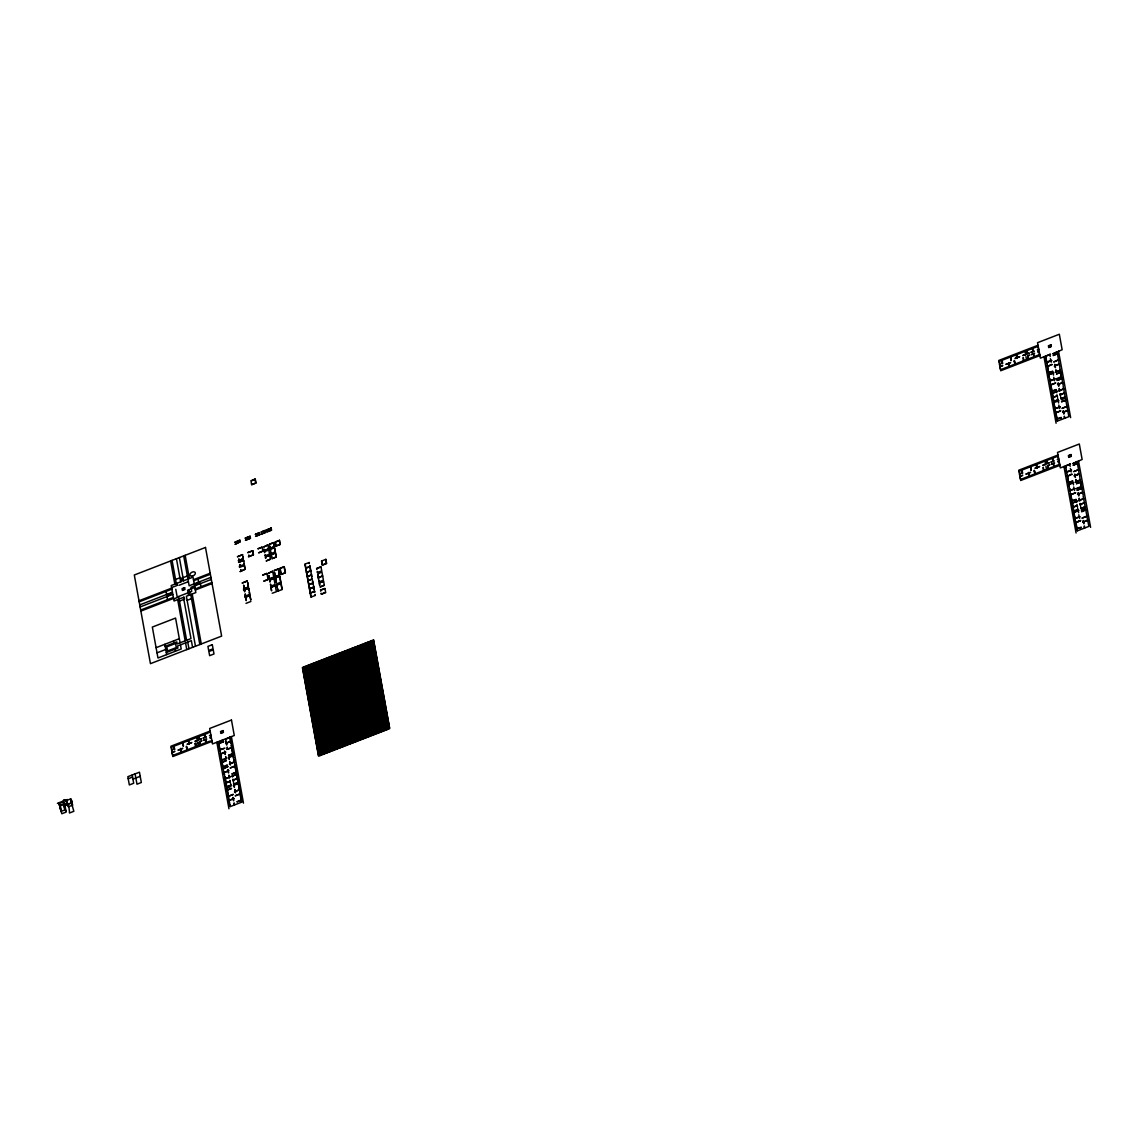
<?xml version="1.0" encoding="UTF-8"?>
<svg xmlns="http://www.w3.org/2000/svg" width="1148" height="1148" viewBox="0 0 1148 1148"><rect width="100%" height="100%" fill="white"/><g stroke="black" fill="none" stroke-linecap="round" stroke-linejoin="round"><path stroke-width="1.5" d="M64.489 808.379L63.786 803.299L65.077 805.996C59.509 795.851 69.267 797.716 69.468 812.999L73.831 811.306L70.702 800.027L72.224 802.552L71.951 801.003L70.717 798.807L66.283 800.759M63.829 804.533L66.197 803.887A5.869 4.391 -10.3 0 1 66.728 804.274L68.335 806.814L72.697 805.121L70.731 798.893M63.628 802.007L59.093 803.299L61.82 813.745L66.182 812.052L64.532 808.651M61.361 811.162L59.883 808.034M227.39 764.97L223.171 768.5L227.376 767.008M59.61 807.561L61.174 810.144L59.466 804.82M63.37 801.648L63.327 802.739M59.366 804.805L59.28 803.313M59.639 805.222L60.356 804.949M66.455 801.003L67.043 804.633L67.732 804.375M251.068 480.696L255.071 479.147L255.774 483.007L251.771 484.556M251.139 481.084L255.229 478.946L255.975 483.078L251.613 484.757L251.154 482.174M259.391 532.801L255.215 534.423L259.548 532.6L259.922 534.667L255.573 536.346L259.721 534.609M175.544 579.453L180.638 577.487L181.384 581.606L171.21 585.552L172.53 592.77L166.718 595.008L166.058 591.407M187.354 575.995L182.274 577.961L182.833 581.046L193.007 577.114L194.313 584.332L198.676 582.639L198.016 579.037M262.017 547.237L257.841 548.844L262.174 547.036L262.921 551.155L258.573 552.848L262.72 551.097M267.699 545.042L263.595 547.036L267.857 544.841L268.618 548.959L264.255 550.653L263.968 549.103L264.413 550.452L268.402 548.902M248.843 554.958L249.13 556.507M171.583 587.604L176.677 585.638L172.071 560.382M138.994 600.777L171.683 588.12M178.945 585.308L188.387 581.663M193.481 579.697L210.184 573.225M139.181 601.81L171.87 589.154M193.668 580.716L210.371 574.258M139.74 604.896L172.43 592.253M210.931 577.344L189.147 585.781L183.694 555.89M269.579 555.345L265.59 556.895L265.662 558.373L265.375 556.837L269.737 555.144L270.483 559.263L266.135 560.956L270.282 559.205M140.113 606.962L172.803 594.305M211.304 579.41L190.97 587.288L191.716 591.407L177.194 597.032L175.787 589.297M194.887 587.417L187.612 590.23L188.559 595.396M140.687 610.047L173.377 597.405M195.16 588.967L211.878 582.51M140.874 611.08L173.563 598.438M195.347 590L212.064 583.543M173.649 598.955L178.744 596.989L186.622 640.283M179.49 601.107L184.57 599.141L184.197 597.075L174.022 601.007L172.717 593.789L166.905 596.042L167.565 599.658M187.124 600.361L191.486 598.668M266.81 573.526L262.634 575.134L266.967 573.326L268.087 579.51L263.724 581.189L267.886 579.453M272.492 571.331L268.374 573.326L272.65 571.13L273.769 577.315L269.407 578.994L268.761 575.392L269.565 578.793L273.568 577.257M273.798 578.535L269.809 580.084L269.981 582.093L269.593 580.027L273.956 578.348L275.089 584.533L270.727 586.212L270.526 584.088L270.885 586.011M305.698 568.26L310.06 566.581M244.711 596.286L249.79 594.32L249.317 591.737L249.59 594.262M306.444 572.393L310.807 570.7M320.823 566.969L316.819 568.518L316.805 569.48L316.618 568.461L320.981 566.768L321.727 570.886L317.365 572.579L317.365 571.474L317.522 572.378M275.118 585.753L271.115 587.302L271.574 590.847L270.914 587.245L275.276 585.552L276.395 591.737L272.205 593.229M307.205 576.511L311.553 574.832M307.951 580.644L312.313 578.951M322.459 575.98L318.47 577.53L318.025 575.091M318.312 577.731L322.66 576.052M308.697 584.763L313.06 583.069M323.449 581.405L319.445 582.94L319.718 585.466L319.244 582.883L323.607 581.204L324.353 585.322L319.991 587.015L324.152 585.265M156.085 647.687L179.332 638.69M309.458 588.881L313.806 587.202M165.183 646.367L176.806 641.875L177.179 643.942L190.984 638.589L183.465 597.362M310.204 593.014L314.566 591.32M157.032 652.839L165.743 649.467M324.755 588.623L320.766 590.158L320.751 591.134L320.565 590.101L324.913 588.422L325.673 592.54L321.311 594.234L321.124 593.2L321.469 594.033L325.458 592.483M166.302 652.552L177.926 648.06L177.553 645.994L191.357 640.656L192.577 647.357M998.789 360.443L1038.007 345.261M1038.194 346.294L998.975 361.477L1000.468 369.728L1039.701 354.545M1011.316 359.869L1010.972 360.142M1016.769 357.76C1009.838 360.601 1025.767 354.373 1017.128 357.616M1025.48 354.388L1022.782 355.579L1025.681 354.445M1032.741 351.575C1026.513 354.072 1037.706 349.839 1033.114 351.432L1032.597 348.605M999.535 364.562L1000.267 364.289L999.176 361.534M1038.768 349.394L1037.304 349.953L1038.553 349.336L1038.036 346.495M1025.781 354.962L1025.121 351.36M999.822 366.112L1000.625 369.527M999.908 366.628L1002.821 365.509L1000.109 366.686M1039.141 351.446L1037.677 352.006L1038.983 351.647L1039.5 354.488M1008.475 363.457C999.822 366.7 1015.75 360.472 1008.834 363.313M1014.287 361.204L1015.162 363.902M1023.356 357.688L1023.514 360.673M1025.91 356.712L1026.628 359.597M1033.171 353.9C1026.972 356.354 1038.079 351.805 1033.53 353.756L1034.047 356.598M1000.669 370.761L1039.887 355.579M1056.906 351.891L1052.802 353.885L1062.144 349.724L1059.331 334.255L1037.548 342.692L1040.361 358.147L1050.52 354.215L1045.641 356.239L1045.914 358.764L1045.441 356.181M1057.236 353.684L1053.103 355.564L1057.437 353.742M1050.176 356.554L1049.803 354.502M1050.363 358.693L1051.209 362.223M1046.574 362.366L1051.654 360.4M1058.356 359.869L1054.409 361.677M1053.505 362.036L1058.571 359.927M1051.396 364.361L1047.521 366.556L1048.598 372.483M1058.843 361.477L1057.064 351.69M1047.32 366.499L1052.4 364.519M1058.858 362.581L1059.791 366.628M1059.116 364.002L1054.251 366.155L1059.317 364.06M1059.791 367.733L1062.23 380.031M1048.44 372.684L1052.903 371.507M1052.644 371.191L1048.655 372.741L1048.971 374.535L1052.974 373M1052.903 372.612L1053.548 375.109M1060.235 370.187L1055.356 372.21L1060.436 370.244M1048.813 374.736L1053.921 372.899M1056.461 373.99L1060.824 372.311M1053.749 377.247L1054.582 380.792M302.598 668.523L373.789 640.986M302.785 669.557L373.975 642.005M1049.946 380.921L1055.012 378.826L1050.147 380.978C1050.822 386.187 1048.641 373.287 1050.104 380.72M1055.988 378.912L1061.943 378.496L1057.796 380.232M302.972 670.59L374.162 643.038M303.158 671.623L374.348 644.071M1061.785 378.696L1056.863 380.462M303.345 672.656L374.535 645.104M303.531 673.689L374.722 646.137M1050.693 385.054L1055.758 382.958L1050.851 384.853L1050.42 383.504L1057.265 421.129L1068.888 416.638L1063.163 386.288M303.718 674.708L374.908 647.171M1062.23 381.136L1063.163 385.197M303.904 675.741L375.095 648.204M1057.609 384.58L1062.689 382.614M1062.531 382.815L1057.581 384.451M304.091 676.775L375.281 649.223M304.277 677.808L375.468 650.256M304.478 678.841L375.654 651.289M304.665 679.874L375.841 652.322M1051.826 391.238L1056.174 389.545M304.851 680.908L376.027 653.356M1056.275 390.062L1051.984 391.038L1050.908 385.111M305.038 681.926L376.228 654.389M1056.275 391.167L1056.748 392.645M1052.199 393.29L1063.823 388.799M1056.404 391.812L1052.4 393.362L1053.103 397.222M1063.665 389L1059.661 390.55C1059.991 394.008 1058.513 384.551 1059.618 390.291M305.224 682.96L376.415 655.408M305.411 683.993L376.601 656.441M305.598 685.026L376.788 657.474M1056.935 394.769L1057.581 397.28M305.784 686.059L376.974 658.507M343.654 671.953L348.734 669.987L349.48 674.106L339.32 678.038L340.626 685.256L334.814 687.509L334.168 683.907M1052.946 397.423L1057.308 395.73M1060.207 394.611L1064.569 392.917M1057.15 395.931L1053.147 397.481L1053.85 401.341L1057.853 399.805M1064.411 393.118L1060.422 394.668C1061.111 399.174 1059.532 391.238 1060.365 394.41M305.971 687.092L377.161 659.54M306.157 688.111L377.348 660.574M306.344 689.144L377.534 661.592M1057.595 398.385L1058.054 399.863L1053.692 401.542M306.53 690.178L377.721 662.626M1065.114 396.993L1061.125 398.528L1060.68 397.194L1060.967 398.729L1065.315 397.05M306.717 691.211L377.907 663.659M1053.893 402.575L1059.001 400.738M1065.502 398.083L1061.355 399.82M306.918 692.244L378.094 664.692M307.104 693.277L378.28 665.725M170.909 746.229L210.141 731.046M1058.614 402.948L1058.241 400.896M1061.527 401.829L1065.889 400.135M1065.731 400.336L1061.685 401.628M307.291 694.296L378.467 666.758M1054.352 405.158L1054.094 402.632M210.328 732.08L209.596 732.367M307.477 695.329L378.668 667.792M1054.538 406.177L1055.17 408.559L1060.121 406.923M340.253 683.204L347.514 680.391L346.581 675.239M1058.815 405.086L1059.647 408.616M307.664 696.362L378.854 668.81M183.45 745.655L182.561 742.957M188.889 743.545C181.929 746.329 197.872 740.345 189.262 743.402M197.614 740.173L194.916 741.364L197.815 740.23M210.687 735.122L209.438 735.739L210.888 735.179M307.851 697.396L379.041 669.844M171.669 750.361L172.387 750.075L171.31 747.319M174.754 749.156L173.85 749.515L173.85 746.344M1055.012 408.76L1060.092 406.794M189.377 744.048L188.372 740.718M308.037 698.429L379.227 670.877M171.942 751.897L172.76 755.312M308.224 699.462L379.414 671.91M1055.299 410.31L1055.213 408.817M172.042 752.414L174.941 751.294L172.243 752.471M211.261 737.231L209.84 737.934L211.103 737.432M180.595 749.242C171.956 752.485 187.885 746.257 180.968 749.099M186.407 746.989L187.296 749.687M1067.009 406.32L1061.943 408.415L1066.851 406.521M1055.486 411.343L1055.916 412.692L1060.824 410.783L1055.758 412.878M308.41 700.495L379.601 672.943M308.597 701.514L379.787 673.976M308.783 702.547L379.974 674.995M211.835 740.331L211.074 740.474M308.97 703.581L380.16 676.029M172.788 756.546L212.021 741.364M1062.675 412.419L1067.755 410.453M341.76 691.44L347.571 689.202M358.463 684.983L363.543 683.017M1067.597 410.654L1062.646 412.29M309.156 704.614L380.347 677.062M309.357 705.647L380.533 678.095M57.4 803.342L67.345 799.496M354.488 688.728L363.93 685.069L362.61 677.865L368.422 675.612L369.082 679.214M61.691 802.366L63.197 801.778M309.544 706.68L380.72 679.128M218.393 742.211L223.386 739.714M225.654 739.398L229.758 737.389L230.203 738.738M309.73 707.699L380.906 680.161M218.579 743.23L223.731 741.651L218.68 743.746M347.586 693.607L352.68 691.641L352.307 689.575L342.133 693.507L340.812 686.289L335.001 688.542L335.661 692.144M1056.892 419.077L1061.254 417.384M60.7 807.561L59.466 805.365L63.958 803.787M128.203 778.76L132.565 777.081M63.829 803.672L64.03 804.777M309.917 708.732L381.107 681.18M1061.34 417.901L1057.05 418.876L1055.973 412.95M59.28 803.83L60.414 806.011L64.69 803.815M226.027 741.45L226.472 742.799M230.389 739.771L230.461 741.249M310.103 709.765L381.294 682.213M355.234 692.847L359.597 691.168M132.938 779.133L140.2 776.321M230.676 741.321L225.611 743.416L230.518 741.508L231.135 743.89L229.916 737.188M69.483 803.7L71.463 802.926L64.202 805.738L65.45 808.005L64.188 805.652M310.29 710.799L381.48 683.247M310.477 711.832L381.667 684.28M310.663 712.865L381.854 685.313M310.85 713.884L382.04 686.346M60.744 811.493L64.962 809.857L63.642 802.093M219.799 749.931L224.908 748.094M311.036 714.917L382.227 687.379M311.223 715.95L382.413 688.398M226.716 749.472L231.796 747.506M311.409 716.983L382.6 689.431M311.596 718.017L382.786 690.465M220.545 754.064L225.639 752.098M311.797 719.05L382.973 691.498M311.983 720.083L383.159 692.531M312.17 721.102L383.346 693.564M312.356 722.135L383.547 694.583M228.567 755.37L232.929 753.691M312.543 723.168L383.733 695.616M312.73 724.201L383.92 696.649M221.679 760.249L226.759 758.283L221.837 760.048L221.205 757.666L223.458 770.035L223.386 768.557L228.265 766.52M233.302 755.743L228.208 757.709M312.916 725.235L384.106 697.683M313.103 726.268L384.293 698.716M222.052 762.301L226.414 760.622M313.289 727.287L384.48 699.749M313.476 728.32L384.666 700.768M313.662 729.353L384.853 701.801M313.849 730.386L385.039 702.834M226.673 765.257L222.468 766.749L222.253 762.372L226.199 760.564M234.422 761.928L229.356 764.037L234.221 761.87C232.958 754.351 235.44 767.137 234.264 762.129M314.035 731.419L385.226 703.868M314.236 732.453L385.412 704.901M314.423 733.472L385.599 705.934M314.609 734.505L385.785 706.967M235.182 766.06L230.088 768.026L234.967 766.003L234.895 764.511L241.74 802.136L230.117 806.642L224.764 776.148L225.209 778.602M314.796 735.538L385.986 707.986M314.983 736.571L386.173 709.019M223.932 772.618L228.983 770.523L224.133 772.676C225.395 780.195 222.899 767.409 224.09 772.417M315.169 737.604L386.359 710.052M315.356 738.638L386.546 711.086M315.542 739.671L386.733 712.119M315.729 740.69L386.919 713.152M231.939 773.924L236.301 772.245M315.915 741.723L387.106 714.171M1018.764 470.206L1057.997 455.024M316.102 742.756L387.292 715.204M324.195 740.173L347.442 731.19M1058.183 456.057L1018.95 471.225L1020.457 479.477L1059.676 464.294M225.051 778.803L236.675 774.297M316.288 743.789L387.479 716.237M316.475 744.822L387.665 717.27M333.279 738.867L344.902 734.376M316.676 745.856L387.852 718.304M1031.291 469.632L1030.961 469.891M1036.744 467.523C1029.785 470.307 1045.728 464.323 1037.103 467.38M1045.455 464.151L1042.757 465.327L1045.67 464.208M1052.73 461.338C1046.488 463.835 1057.681 459.602 1053.089 461.195L1052.572 458.353M1019.51 474.325L1020.242 474.038L1019.151 471.283M1058.743 459.143L1057.294 459.702L1058.542 459.085L1058.025 456.244M316.862 746.874L388.038 719.337M1045.756 464.725L1045.096 461.109M359.08 731.089L345.275 736.428L344.529 732.309M225.812 782.922L230.16 781.243M233.073 780.109L237.421 778.43M1019.797 475.875L1020.615 479.276M317.049 747.908L388.225 720.356M1019.883 476.391L1022.796 475.258L1020.098 476.449M1059.116 461.209L1057.667 461.769L1058.958 461.41L1059.475 464.237M1028.45 473.206C1019.811 476.463 1035.726 470.235 1028.809 473.076M1034.262 470.967L1035.137 473.65M1043.345 467.451L1043.489 470.422M1045.885 466.461L1046.603 469.36M1053.147 463.649C1046.89 465.988 1058.04 461.582 1053.505 463.519L1054.022 466.346M317.235 748.941L388.426 721.389M325.315 746.372L334.039 742.986M359.453 733.156L345.663 738.494L346.409 742.613M317.422 749.974L388.612 722.422M317.609 751.007L388.799 723.455M334.412 745.052L346.036 740.56M226.558 787.054L230.92 785.361L230.633 783.811L230.705 785.304L226.716 786.854L226.013 782.979L230.002 781.444C230.935 785.849 229.6 777.813 229.959 781.185M238.181 782.549L233.819 784.242L233.532 782.692L233.977 784.041L237.966 782.491L237.263 778.631L233.274 780.166C233.977 784.672 232.384 776.737 233.231 779.923M317.795 752.04L388.985 724.488M1020.644 480.51L1059.862 465.327M226.744 788.088L230.949 786.595M238.368 783.582L233.274 785.548M317.982 753.059L389.172 725.522M318.168 754.092L389.359 726.555M227.117 790.14L231.48 788.461M318.355 755.126L389.545 727.574M1076.881 461.639L1072.777 463.649L1082.134 459.473L1079.307 444.003L1057.523 452.441L1060.336 467.91L1070.51 463.964L1065.631 466.002L1065.889 468.513L1065.416 465.945M238.841 786.165L238.21 783.783M239.028 787.198L239.286 789.709L234.436 791.862L239.487 789.767M1077.211 463.448L1073.079 465.313L1077.412 463.505M1070.151 466.318L1069.778 464.251M1070.352 468.441L1071.184 471.986M239.774 791.316L239.329 789.967M228.251 796.325L233.331 794.359L228.452 796.382L228.524 797.874M1066.549 472.129L1071.601 470.034L1066.75 472.187C1067.425 477.381 1065.244 464.481 1066.707 471.928M239.961 792.35L240.032 793.828L235.153 795.865L240.248 793.885M1078.345 469.632L1074.385 471.441M1078.546 469.69L1073.466 471.656M228.71 798.908L229.155 800.256L234.106 798.606M1071.385 474.11L1067.496 476.305L1068.587 482.232M1078.819 471.24L1077.039 461.439M228.997 800.457L234.077 798.477M1067.296 476.248L1072.375 474.282M1078.833 472.33L1079.766 476.391M1079.091 473.751L1074.227 475.903L1079.134 474.009M1074.212 475.774L1079.292 473.808M229.471 803.026L229.198 800.515M229.657 804.059L230.274 806.441M237.005 801.763L241.367 800.084M1079.766 477.496L1082.205 489.794M1068.429 482.433L1072.878 481.256M1072.619 480.94L1068.63 482.49L1068.96 484.298L1072.95 482.748M1072.878 482.361L1073.538 484.872M1080.211 479.936L1075.332 481.959L1080.426 479.993M1068.802 484.499L1073.911 482.662M1076.437 483.753L1080.799 482.06M1073.724 486.996L1074.571 490.54M1069.922 490.684L1074.987 488.589L1070.08 490.483C1068.63 483.035 1070.811 495.936 1070.123 490.741M1075.977 488.661L1081.918 488.244L1077.771 489.995M1081.76 488.445L1076.838 490.21M1070.668 494.802L1075.733 492.707L1070.84 494.601L1070.395 493.253L1077.24 530.893L1088.864 526.387L1083.152 496.051M1082.205 490.899L1083.138 494.946M1077.585 494.343L1082.679 492.363M1082.521 492.564L1077.57 494.214M1071.802 500.987L1076.164 499.308M1076.25 499.825L1071.959 500.786L1070.883 494.86M1076.264 500.915L1076.724 502.394M1072.175 503.054L1083.798 498.548M1076.379 501.561L1072.375 503.111L1073.079 506.971M1083.64 498.749L1079.651 500.298C1079.967 503.771 1078.489 494.314 1079.594 500.04M1076.91 504.532L1077.57 507.029M1072.921 507.172L1077.283 505.493M1080.196 504.359L1084.544 502.681M1077.125 505.694L1073.136 507.229L1073.839 511.104L1077.829 509.554M1084.386 502.881L1080.397 504.417C1081.1 508.923 1079.507 500.987 1080.354 504.159M1077.57 508.134L1078.029 509.612L1073.681 511.305M1085.09 506.742L1081.1 508.291L1080.655 506.942L1080.942 508.492L1085.305 506.799M1073.868 512.324L1078.948 510.358L1074.069 512.395L1074.341 514.907M1085.491 507.832L1081.229 510.028L1085.334 508.033M1085.664 509.841L1081.531 511.707L1085.865 509.899M1078.603 512.711L1078.23 510.645M1074.528 515.94L1075.145 518.322L1080.096 516.672L1074.987 518.523M1078.79 514.835L1079.637 518.379M1075.274 520.058L1075.202 518.58M1086.984 516.083L1081.933 518.179L1086.826 516.284M1075.461 521.092L1075.906 522.44L1080.799 520.546L1075.748 522.641M1079.823 520.503L1075.949 522.699L1077.025 528.625L1081.316 527.649M1087.529 520.144L1082.679 522.297L1087.744 520.202M1076.867 528.826L1081.229 527.133M355.091 666.443L349.997 668.394L350.944 673.546L361.103 669.614L362.424 676.832L366.786 675.139L366.126 671.537M66.57 802.768L66.154 800.601M64.001 804.633L65.235 806.829M64.374 806.685L65.608 808.895M64.561 807.718L65.795 809.914M64.747 808.752L65.981 810.947M59.093 803.299L60.327 805.494M1058.513 351.13L1070.625 417.614M1078.489 460.879L1090.6 527.377M1055.112 365.538C1053.993 360.673 1056.146 371.995 1055.156 365.796M1056.246 371.737L1055.887 369.8L1056.289 371.995M1056.619 373.789L1060.666 372.497L1060.867 376.888L1056.72 378.625M1058.499 384.106C1057.365 379.227 1059.532 390.55 1058.542 384.365M1063.565 411.931C1062.445 407.052 1064.598 418.389 1063.608 412.189M1064.684 418.116L1064.34 416.193L1064.526 418.317M1075.088 475.301C1073.968 470.422 1076.135 481.758 1075.145 475.559M1076.221 481.486L1075.863 479.548L1076.264 481.744M1076.594 483.552L1080.641 482.26L1080.856 486.637L1076.695 488.388M1078.474 493.855C1077.355 488.976 1079.507 500.313 1078.517 494.114M1083.54 521.694C1082.42 516.815 1084.573 528.152 1083.583 521.953M1084.659 527.879L1084.315 525.942L1084.501 528.08M1047.478 366.298L1047.22 364.877L1049.286 377.319L1049.028 374.793M1052.027 391.296L1052.357 393.104M1057.093 419.135L1057.423 420.929M1067.453 476.047L1067.195 474.626L1069.262 487.068L1069.003 484.556M1072.002 501.045L1072.332 502.853M1077.068 528.884L1077.398 530.692M1043.991 356.741L1056.088 423.239M1063.966 466.504L1076.078 533.002M1032.382 348.547L1032.956 351.632M1033.329 353.699L1033.889 356.798M1052.372 458.296L1052.931 461.396M1053.304 463.448L1053.864 466.547M1026.786 350.858L1027.302 353.684L1029.311 353.039L1027.144 353.885L1026.57 350.8M1028.235 358.836L1027.718 356.009L1029.699 355.105L1027.517 355.952L1028.077 359.037M1046.761 460.606L1047.277 463.448L1049.301 462.802L1047.12 463.634L1046.56 460.549M1048.21 468.599L1047.694 465.758L1049.703 464.983L1047.493 465.701L1048.052 468.8M1023.155 357.631L1023.715 360.73M1043.13 467.394L1043.704 470.479M1016.611 354.789L1016.884 358.406L1016.253 354.933M1036.587 464.538L1036.859 468.169L1036.228 464.682M1016.41 354.732L1017.056 358.334M1036.386 464.481L1037.046 468.097M1015.004 364.103L1014.344 360.486L1014.803 364.045M1034.979 473.851L1034.319 470.25L1034.779 473.794M1010.8 357.042L1011.259 360.587L1010.599 356.985M1030.775 466.791L1031.234 470.336L1030.574 466.734M1009.192 366.356L1008.719 362.668L1008.992 366.298M1029.168 476.104L1028.694 472.431L1028.967 476.047M1002.089 360.415L1002.62 363.371L1001.716 363.729L1001.716 360.544M1022.064 470.163L1022.595 473.134L1021.691 473.478L1021.706 470.307M1001.874 360.357L1002.448 363.442M1021.864 470.106L1022.423 473.206M372.139 640.512L388.282 729.167M370.689 641.072L386.833 729.741M369.24 641.632L385.369 730.3M367.776 642.206L383.92 730.86M366.327 642.765L382.471 731.419M364.877 643.325L381.021 731.979M363.428 643.885L379.558 732.539M361.979 644.444L378.108 733.113M360.515 645.004L376.659 733.672M359.066 645.578L375.209 734.232M357.616 646.137L373.746 734.792M356.167 646.697L372.296 735.351M354.703 647.257L370.847 735.925M353.254 647.816L369.398 736.485M351.805 648.376L367.948 737.045M350.355 648.95L366.485 737.604M348.892 649.51L365.035 738.164M347.442 650.069L363.586 738.724M352.723 680.161L353.053 681.969M345.993 650.629L362.137 739.298M350.183 681.151L350.513 682.96M344.543 651.189L360.673 739.857M343.08 651.763L359.224 740.417M325.688 559.564L326.391 563.424L322.401 564.974L321.698 561.114M341.63 652.322L357.774 740.977M345.132 675.799L346.065 680.951M355.823 734.562L357.042 741.264M340.181 652.882L356.325 741.536M338.732 653.442L354.861 742.11M337.268 654.001L353.412 742.67M335.819 654.561L351.962 743.23M334.369 655.135L350.513 743.789M348.188 735.308L343.683 710.569L320.436 719.566L326.061 750.491L349.308 741.493L348.562 737.375M332.92 655.695L349.049 744.349M318.513 577.788L318.584 579.281L317.838 575.162M319.216 581.663L318.957 580.242L319.058 581.849L323.42 580.171L321.914 571.919L317.652 574.129M331.456 656.254L347.6 744.909M330.007 656.814L346.151 745.483M328.558 657.374L344.701 746.042M327.108 657.947L343.238 746.602M310.147 567.098L309.874 565.548L309.845 566.524L305.856 568.073L305.153 564.199M310.333 568.131L311.094 572.249L310.649 570.9L306.659 572.45L307.363 576.31M314.279 589.771L313.533 585.652L313.605 587.145L309.616 588.68L308.912 584.82M314.466 590.804L314.753 592.354L314.409 591.521L310.405 593.071L311.108 596.931M309.142 562.649L309.314 563.553L309.3 562.463L304.952 564.142L310.95 597.132L315.313 595.439L315.126 594.42L315.112 595.381M310.161 568.203L310.606 570.642M311.352 574.775C310.678 569.566 312.859 582.466 311.395 575.019L307.406 576.569L308.109 580.443L312.156 579.152M312.902 583.27C314.078 588.278 311.582 575.492 312.859 583.012L308.855 584.562L308.152 580.701M314.093 589.842L313.648 587.403L309.659 588.938L310.362 592.813M325.645 658.507L341.788 747.161M338.717 734.562L339.091 736.614M324.195 659.067L340.339 747.721M322.746 659.626L338.89 748.281M305.899 568.332L306.602 572.192M337.311 743.933L337.684 745.985M321.297 660.186L337.426 748.855M319.847 660.746L335.977 749.414M332.906 736.801L334.786 747.118M318.383 661.32L334.527 749.974M316.934 661.879L333.078 750.534M315.485 662.439L331.614 751.093M314.035 662.999L330.165 751.667M312.572 663.558L328.715 752.227M311.122 664.118L327.266 752.787M309.673 664.692L325.817 753.346M308.224 665.252L324.353 753.906M306.76 665.811L322.904 754.466M305.311 666.371L321.454 755.04M303.861 666.931L320.005 755.599M274.458 547.94L275.161 551.801M280.686 582.223L279.61 576.296L275.62 577.831L276.252 582.423L275.405 577.774L279.768 576.095L280.901 582.28L276.697 583.772M282.006 589.441L280.93 583.514L276.926 585.049L277.199 587.575L276.725 584.992L281.088 583.313L282.207 589.498L277.845 591.177L277.558 588.537L278.003 590.976M270.454 549.49L270.526 550.968L270.254 549.433L274.616 547.74L275.362 551.872L271 553.551L270.899 551.93L271.158 553.35M264.643 551.743L264.628 552.705L264.442 551.671L268.804 549.992L269.55 554.111L265.188 555.804L265.188 554.699L265.346 555.603M244.137 564.357L244.065 562.879L244.352 564.414L239.243 566.251M244.381 565.648L244.84 568.231L244.538 565.447L239.444 567.413M250.895 601.48L245.988 603.374M239.114 560.238L238.856 558.818L238.956 560.439M240.147 565.907L239.889 564.486L239.989 566.108M241.08 571.058L240.822 569.638L240.922 571.259M244.28 588.594L243.649 585.107L244.122 588.781M244.51 589.871L244.682 591.88L244.309 589.814M245.586 595.798L245.242 593.875L245.428 595.999M245.83 597.089L246.275 600.648L245.615 597.032M231.379 736.629L243.476 803.126M231.595 747.448L231.322 744.923L233.589 758.398L233.144 755.944M232.714 753.633L231.638 747.692L227.462 749.314L227.247 747.061L227.591 748.984M235.01 766.261L236.101 772.188L232.154 773.982M236.144 772.446L236.474 774.24M237.22 778.373L236.517 774.498L232.527 776.048L232.499 777.024L232.47 775.79M240.09 794.086L241.166 800.013L237.22 801.821M241.209 800.271L241.539 802.079M200.972 586.728L200.312 583.112L194.5 585.365L195.82 592.583L186.378 596.228L195.476 646.238M226.515 743.057L226.687 745.066L225.568 738.881M229.141 757.493L229.313 759.502L228.839 756.919L233.087 755.685L232.771 753.892L228.538 755.24M230.231 763.42C228.969 757.321 230.963 768.73 230.274 763.678M234.206 785.332L234.379 787.327L234.005 785.275M235.297 791.259C234.048 785.16 236.029 796.554 235.34 791.517M225.654 752.227L220.703 753.863C219.526 748.855 222.023 761.641 220.76 754.121M222.655 740.001L223.056 742.196M231.494 788.59L227.275 789.939L226.945 788.145M234.479 804.949L234.106 802.883L234.278 804.891M224.004 748.453L219.957 749.73L218.881 743.804M224.707 752.313C224.018 747.262 225.998 758.67 224.75 752.571M225.826 758.498L225.654 756.503L225.883 758.756M228.079 770.868C227.39 765.831 229.37 777.225 228.122 771.126M229.213 777.053C228.222 771.284 230.16 780.554 229.256 777.311L225.266 778.861L225.969 782.721M233.144 798.707C232.456 793.655 234.45 805.064 233.202 798.965M185.158 555.331L189.377 578.52M192.19 593.99L201.287 643.985M220 749.988L220.086 751.481L218.292 741.694M221.88 760.306L222.21 762.114M227.318 790.197L228.409 796.124M190.74 594.549L199.838 644.545M189.076 589.67L190.008 594.822M216.843 742.254L228.954 808.752M179.346 557.569L183.565 580.773M176.433 558.703L180.652 581.893M208.175 733.055L171.109 747.262L172.602 755.513L209.654 741.178M204.717 734.39L205.234 737.231C209.826 735.624 198.647 739.857 204.875 737.36L204.358 734.533M206.181 742.383L205.664 739.542C210.184 737.604 199.034 742.024 205.291 739.685L205.808 742.526M177.022 583.299L177.395 585.365M187.727 642.062L188.946 648.764M204.516 734.333L205.076 737.418M205.449 739.484L206.023 742.584M170.622 560.942L174.84 584.145M177.667 599.6L185.172 640.842M185.546 642.909L186.765 649.61M198.905 736.643L199.422 739.47L201.445 738.824L199.264 739.671L198.704 736.585M200.369 744.621L199.852 741.795L201.818 740.89L199.652 741.737L200.211 744.822M180.078 642.808L175.572 618.069L152.34 627.066L157.965 657.991L181.212 648.993L180.451 644.875M197.255 737.145L197.729 740.819L197.097 737.346M198.762 745.382L198.188 742.297L197.47 742.584L198.547 745.325M196.007 746.315L196.007 743.143L195.103 743.488L195.648 746.458M195.289 743.416L195.849 746.516M173.52 640.943L173.893 642.995M175.027 649.18L175.4 651.246M188.53 740.517L189.19 744.119M187.138 749.888L186.478 746.272L186.923 749.831M182.934 742.828L183.379 746.372L182.719 742.77M164.81 644.315L166.675 654.618M181.484 751.94L180.853 748.453L181.111 752.084M180.667 748.525L181.327 752.141M174.008 746.143L174.568 749.228M135.091 773.881L136.971 784.199L141.333 782.505L139.453 772.202L127.83 776.694L129.337 784.945L133.685 783.266L132.192 775.015M205.492 547.452L134.302 575.005L150.445 663.659L221.636 636.107L205.492 547.452M239.932 540.191L234.881 542.286L239.932 540.191M250.106 536.26L245.026 538.225L249.948 536.46L250.278 538.254L245.399 540.292L250.479 538.312L250.106 536.26M265.36 530.347L260.998 532.041L265.202 530.548L265.532 532.356L261.371 534.107L265.733 532.414L265.36 530.347M271.172 528.109L266.81 529.788L267.183 531.854L271.545 530.161L271.172 528.109M271.014 528.31L267.025 529.845L267.341 531.653L271.344 530.103L271.014 528.31M240.219 541.741L235.225 544.224L240.219 541.741M242.558 554.628L237.507 556.723L242.558 554.628M252.732 550.696L247.652 552.662L252.574 550.882L253.278 554.757L248.399 556.78L253.478 554.814L252.732 550.696M273.669 542.588L269.306 544.267L273.511 542.789L274.214 546.649L270.225 548.199L269.593 545.817L270.067 548.4L274.415 546.706L273.669 542.588M279.481 540.335L275.118 542.028L275.879 546.147L280.227 544.468L279.481 540.335M279.323 540.536L275.333 542.086L276.037 545.946L280.026 544.41L279.323 540.536M242.816 556.048L243.103 558.689L238.224 560.712L243.319 558.746L242.816 556.048M243.591 560.296L238.54 562.391L243.433 560.497L243.878 561.846L243.591 560.296M184.627 587.676L182.087 588.651L182.403 590.459L184.957 589.469L184.627 587.676M184.154 588.264L182.69 588.824L182.891 589.857L184.34 589.297L184.154 588.264M275.549 552.891L271.186 554.584L271.66 557.167L271.387 554.642L275.391 553.092L276.094 556.967L271.947 558.703L276.295 557.024L275.549 552.891M245.213 569.193L240.205 571.546L245.213 569.193M247.351 580.917L242.285 583.012L247.351 580.917M278.462 568.877L274.099 570.556L278.304 569.078L279.38 575.005L275.377 576.554L274.386 572.106L275.219 576.755L279.581 575.062L278.462 568.877M284.274 566.624L279.911 568.317L281.03 574.502L285.393 572.809L284.274 566.624M284.116 566.825L280.112 568.375L281.188 574.301L285.192 572.752L284.116 566.825M247.609 582.337L248.269 587.044L243.39 589.067L248.47 587.102L247.609 582.337M248.657 588.135L243.606 590.23L248.499 588.336L249.13 590.703L248.657 588.135M325.845 559.363L321.497 561.056L322.244 565.175L326.606 563.481L325.845 559.363M249.977 595.353L244.911 597.448L249.819 595.539L250.838 600.117L249.977 595.353M175.529 643.468L166.819 646.841L167.565 650.959L176.29 647.587L175.529 643.468M212.308 644.688L207.946 646.381L208.692 650.5L213.054 648.807L212.308 644.688M213.241 649.84L208.879 651.533L209.639 655.651L213.987 653.973L213.241 649.84M1050.951 344.802L1048.411 345.792L1048.741 347.6L1051.281 346.61L1050.951 344.802M1050.477 345.404L1049.028 345.964L1049.215 346.997L1050.664 346.438L1050.477 345.404M1046.273 359.726L1046.847 363.916L1046.775 362.424L1051.668 360.529L1046.732 362.165L1046.273 359.726M373.588 639.953L302.412 667.505L318.541 756.159L389.732 728.607L373.588 639.953M231.466 720.04L209.668 728.478L212.48 743.933L234.278 735.509L231.466 720.04M223.085 730.602L220.545 731.577L220.875 733.385L223.415 732.395L223.085 730.602M352.249 680.764L350.8 681.324L350.987 682.357L352.436 681.797L352.249 680.764M222.612 731.19L221.162 731.75L221.349 732.783L222.798 732.223L222.612 731.19M1070.926 454.565L1068.386 455.541L1068.716 457.349L1071.256 456.373L1070.926 454.565M1070.453 455.168L1069.003 455.727L1069.19 456.761L1070.639 456.186L1070.453 455.168M192.06 576.138A2.927 1.88 -29.2 0 0 195.217 572.608A2.927 1.88 -29.2 0 0 190.611 573.211A2.927 1.88 -29.2 0 0 192.06 576.138M360.242 668.624A2.927 1.88 -29.2 0 0 363.299 665.051A2.927 1.88 -29.2 0 0 358.664 665.768A2.927 1.88 -29.2 0 0 360.242 668.624"/></g></svg>
